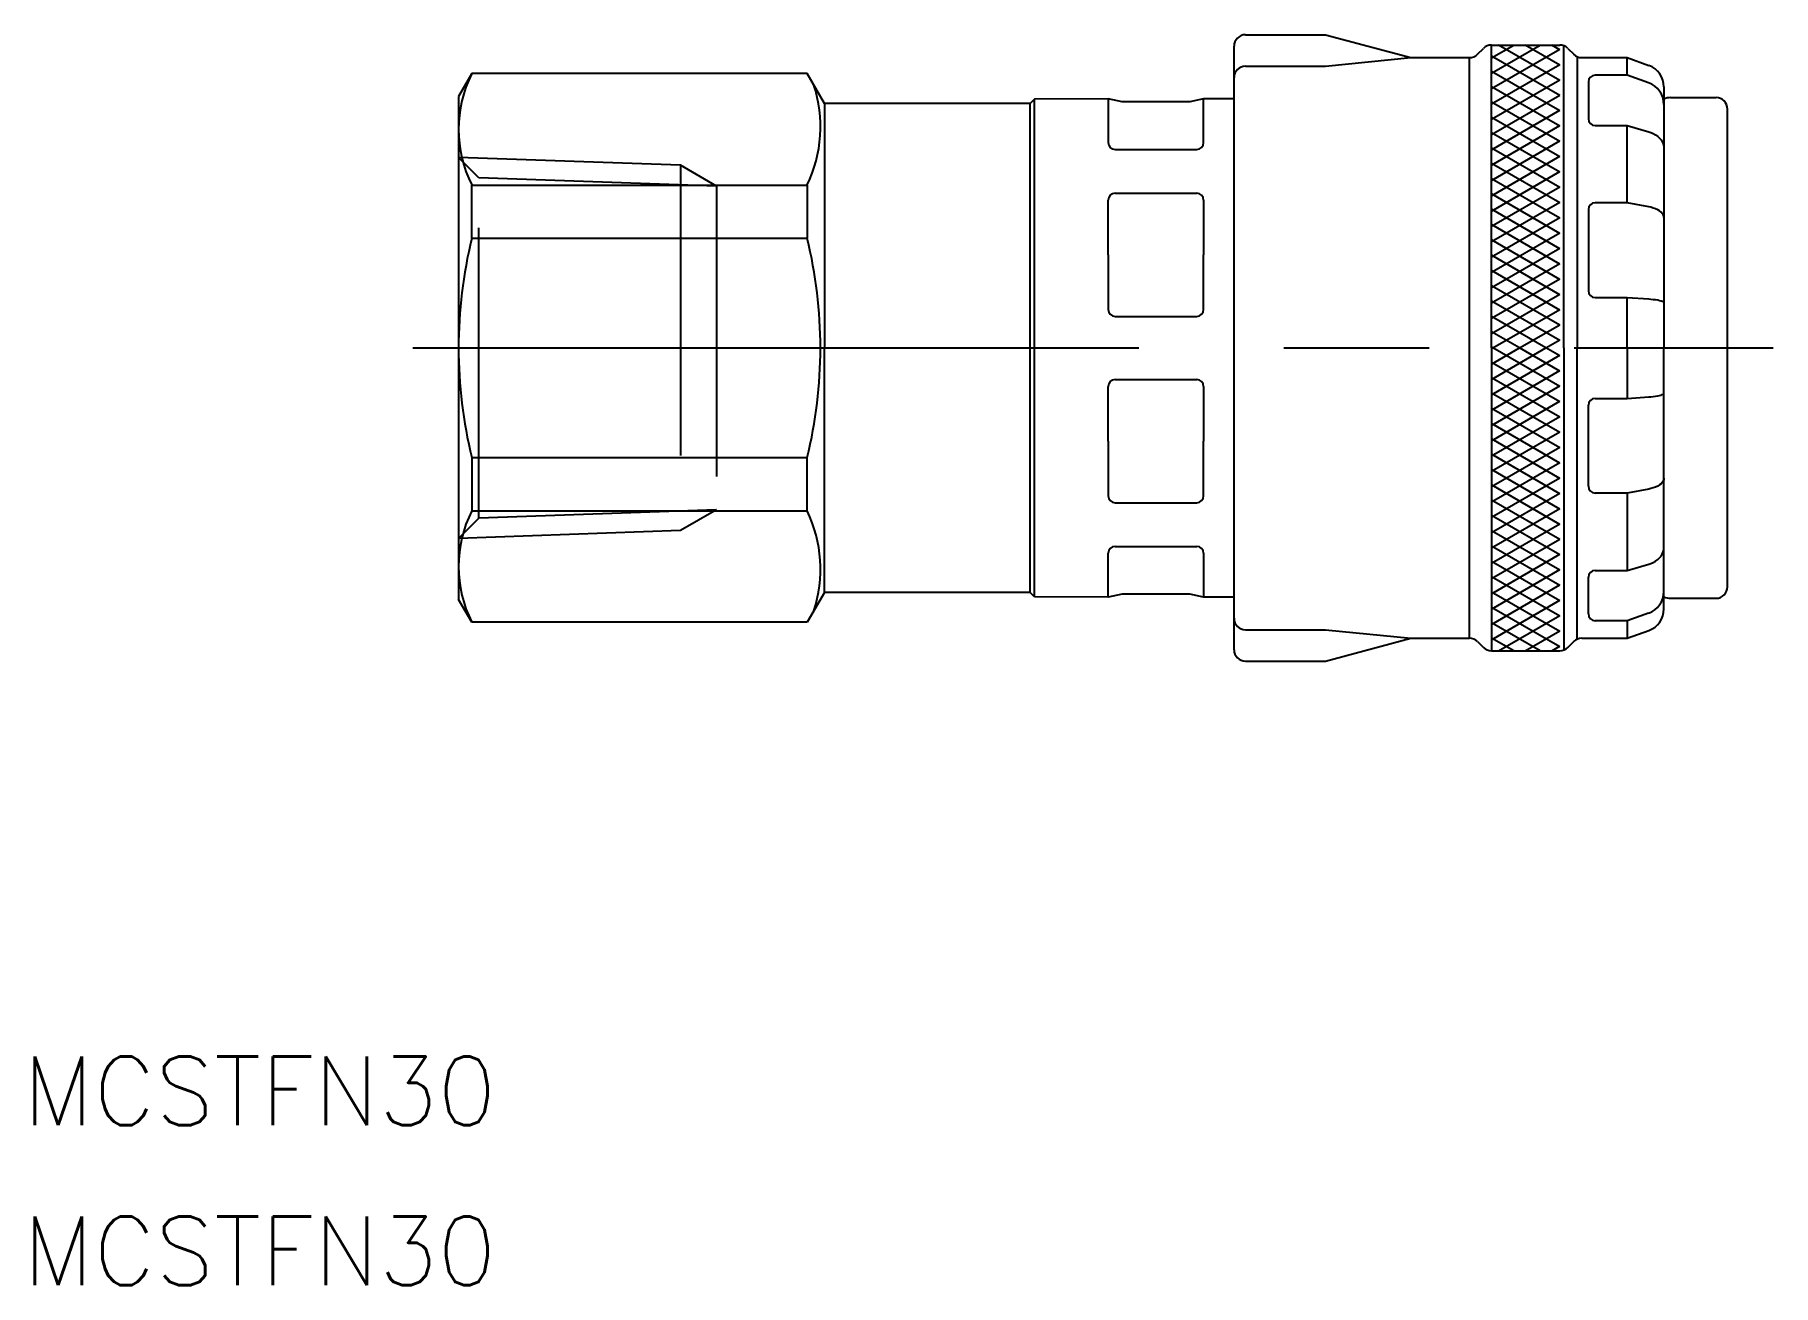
# Model space of a CAD drawing. Extents: x -18.5 to 57.5, y -41 to 13.7.
import ezdxf

# ---------------------------------------------------------------- set-up
doc = ezdxf.new("R2010")
doc.units = 0
doc.linetypes.add('CENTER', pattern=[50.8, 31.75, -6.35, 6.35, -6.35])
doc.linetypes.add('DASHED', pattern=[19.05, 12.7, -6.35])
doc.layers.get('0').update_dxf_attribs({"linetype": 'CONTINUOUS'})
doc.layers.add('CENTER', color=1, linetype='CENTER')
doc.styles.get("Standard").update_dxf_attribs({"font": 'txt.shx', "height": 3, "bigfont": 'bigfont.shx'})

msp = doc.modelspace()

# ---------------------------------------------------------------- linework, layer by layer
at = {"color": 7, "linetype": 'CONTINUOUS'}
for p, q in [((34.418, 13.7), (37.918, 13.7)), ((37.918, 13.7), (41.65, 12.7)), ((33.918, -13.2), (33.918, 13.2)), ((44.565, 12.846), (44.822, 13.104)), ((45.175, 0), (45.175, 13.25)), ((45.175, 13.25), (48.161, 13.25)), ((45.175, 12.688), (46.15, 13.25)), ((45.175, 12.018), (47.31, 13.25)), ((45.175, 11.348), (48.164, 13.073)), ((48.164, 11.706), (45.49, 13.25)), ((48.164, 12.376), (46.65, 13.25)), ((48.164, 13.046), (47.81, 13.25)), ((48.348, 0), (48.348, 13.214)), ((48.515, 13.104), (48.772, 12.846)), ((34.418, 12.325), (37.918, 12.325)), ((37.918, 12.325), (41.65, 12.7)), ((41.65, 12.7), (44.211, 12.7)), ((44.211, -12.7), (44.211, 12.7)), ((48.164, 11.037), (45.175, 12.762)), ((45.175, 10.678), (48.164, 12.404)), ((48.918, 12.7), (48.918, 0)), ((49.125, 12.7), (51.118, 12.7)), ((51.118, 11.934), (51.118, 12.7)), ((51.118, 12.7), (52.06, 12.357)), ((0.577, 12), (0, 11)), ((15.249, 12), (0.577, 12)), ((16, 10.7), (15.249, 12)), ((33.918, 11.825), (33.918, 11.825)), ((48.164, 10.367), (45.175, 12.092)), ((45.175, 10.009), (48.164, 11.734)), ((48.164, 9.697), (45.175, 11.423)), ((49.418, 11.634), (49.418, 10.029)), ((51.118, 11.934), (49.718, 11.934)), ((52.042, 11.602), (51.118, 11.934)), ((52.718, 11.417), (52.718, 0)), ((0, 11), (0, -11)), ((16, 10.7), (16, 0)), ((25, 10.7), (16, 10.7)), ((25.189, 10.889), (25, 10.7)), ((25, -10.7), (25, 10.7)), ((28.412, 10.9), (25.189, 10.889)), ((25.189, -10.889), (25.189, 10.889)), ((28.412, 10.9), (28.412, 8.982)), ((29.018, 10.773), (28.412, 10.9)), ((31.979, 10.773), (29.018, 10.773)), ((32.585, 10.9), (31.979, 10.773)), ((32.585, 8.982), (32.585, 10.9)), ((33.918, 10.9), (32.585, 10.9)), ((45.175, 9.339), (48.164, 11.064)), ((48.164, 9.027), (45.175, 10.753)), ((53, 10.95), (55, 10.95)), ((45.175, 8.669), (48.164, 10.395)), ((48.164, 8.358), (45.175, 10.083)), ((55.5, -10.45), (55.5, 10.45)), ((45.175, 7.999), (48.164, 9.725)), ((48.164, 7.688), (45.175, 9.413)), ((49.718, 9.729), (51.118, 9.729)), ((51.118, 6.35), (51.118, 9.729)), ((51.118, 9.729), (52.06, 9.453)), ((52.06, 9.453), (52.144, 9.426)), ((52.144, 9.426), (52.254, 9.38)), ((52.254, 9.38), (52.356, 9.323)), ((52.356, 9.323), (52.447, 9.257)), ((52.447, 9.257), (52.527, 9.183)), ((52.527, 9.183), (52.595, 9.102)), ((28.712, 8.682), (32.285, 8.682)), ((45.175, 7.33), (48.164, 9.055)), ((48.164, 7.018), (45.175, 8.744)), ((45.175, 6.66), (48.164, 8.385)), ((52.595, 9.102), (52.648, 9.015)), ((52.648, 9.015), (52.687, 8.923)), ((52.687, 8.923), (52.71, 8.829)), ((52.71, 8.829), (52.718, 8.733)), ((48.164, 6.349), (45.175, 8.074)), ((45.175, 5.99), (48.164, 7.716)), ((0.577, 4.796), (0.577, 7.128)), ((0.577, 7.128), (15.249, 7.128)), ((15.249, 7.128), (15.249, 4.796)), ((48.164, 5.679), (45.175, 7.404)), ((45.175, 5.321), (48.164, 7.046)), ((28.412, 4.075), (28.412, 6.468)), ((28.712, 6.768), (32.285, 6.768)), ((32.585, 6.468), (32.585, 4.075)), ((48.164, 5.009), (45.175, 6.735)), ((45.175, 4.651), (48.164, 6.376)), ((51.118, 6.35), (49.718, 6.35)), ((52.06, 6.17), (51.118, 6.35)), ((52.144, 6.152), (52.06, 6.17)), ((52.254, 6.122), (52.144, 6.152)), ((52.356, 6.085), (52.254, 6.122)), ((52.447, 6.042), (52.356, 6.085)), ((48.164, 4.339), (45.175, 6.065)), ((45.175, 3.981), (48.164, 5.706)), ((48.164, 3.67), (45.175, 5.395)), ((49.418, 6.05), (49.418, 2.505)), ((52.527, 5.994), (52.447, 6.042)), ((52.595, 5.941), (52.527, 5.994)), ((52.648, 5.884), (52.595, 5.941)), ((52.687, 5.824), (52.648, 5.884)), ((52.71, 5.763), (52.687, 5.824)), ((52.718, 5.7), (52.71, 5.763)), ((0.577, 4.796), (15.249, 4.796)), ((45.175, 3.311), (48.164, 5.037)), ((48.164, 3), (45.175, 4.725)), ((28.412, 4.075), (28.412, 1.683)), ((32.585, 1.683), (32.585, 4.075)), ((45.175, 2.642), (48.164, 4.367)), ((48.164, 2.33), (45.175, 4.056)), ((45.175, 1.972), (48.164, 3.697)), ((48.164, 1.66), (45.175, 3.386)), ((45.175, 1.302), (48.164, 3.028)), ((48.164, 0.991), (45.175, 2.716)), ((45.175, 0.632), (48.164, 2.358)), ((48.164, 0.321), (45.175, 2.046)), ((45.24, 0), (48.164, 1.688)), ((49.718, 2.205), (51.118, 2.205)), ((51.118, 0), (51.118, 2.205)), ((51.118, 2.205), (52.06, 2.143)), ((52.06, 2.143), (52.144, 2.137)), ((52.144, 2.137), (52.254, 2.126)), ((52.254, 2.126), (52.356, 2.113)), ((52.356, 2.113), (52.447, 2.098)), ((52.447, 2.098), (52.527, 2.082)), ((52.527, 2.082), (52.595, 2.063)), ((52.595, 2.063), (52.648, 2.043)), ((52.648, 2.043), (52.687, 2.023)), ((52.687, 2.023), (52.71, 2.001)), ((52.71, 2.001), (52.718, 1.98)), ((28.712, 1.383), (32.285, 1.383)), ((47.56, 0), (45.175, 1.377)), ((46.4, 0), (48.164, 1.018)), ((46.4, 0), (45.175, 0.707)), ((45.24, 0), (45.175, 0.037)), ((45.175, -0.037), (45.24, 0)), ((45.175, -0.707), (46.4, 0)), ((45.175, -1.377), (47.56, 0)), ((47.56, 0), (48.164, 0.349)), ((48.164, -0.349), (47.56, 0)), ((16, -10.7), (16, 0)), ((45.175, 0), (45.175, -13.25)), ((45.175, -2.046), (48.164, -0.321)), ((48.164, -2.358), (45.175, -0.632)), ((48.164, -1.688), (45.24, 0)), ((48.164, -1.018), (46.4, 0)), ((48.348, 0), (48.348, -13.214)), ((48.918, -12.745), (48.918, 0)), ((51.118, 0), (51.118, -2.205)), ((52.718, -11.417), (52.718, 0)), ((28.712, -1.383), (32.285, -1.383)), ((45.175, -2.716), (48.164, -0.991)), ((48.164, -3.028), (45.175, -1.302)), ((28.412, -4.075), (28.412, -1.683)), ((32.585, -1.683), (32.585, -4.075)), ((45.175, -3.386), (48.164, -1.66)), ((48.164, -3.697), (45.175, -1.972)), ((49.718, -2.205), (51.118, -2.205)), ((51.118, -2.205), (52.06, -2.143)), ((52.06, -2.143), (52.144, -2.137)), ((52.144, -2.137), (52.254, -2.126)), ((52.254, -2.126), (52.356, -2.113)), ((52.356, -2.113), (52.447, -2.098)), ((52.447, -2.098), (52.527, -2.082)), ((52.527, -2.082), (52.595, -2.063)), ((52.595, -2.063), (52.648, -2.043)), ((52.648, -2.043), (52.687, -2.023)), ((52.687, -2.023), (52.71, -2.001)), ((52.71, -2.001), (52.718, -1.98)), ((45.175, -4.056), (48.164, -2.33)), ((48.164, -4.367), (45.175, -2.642)), ((45.175, -4.725), (48.164, -3)), ((49.418, -6.05), (49.418, -2.505)), ((48.164, -5.037), (45.175, -3.311)), ((45.175, -5.395), (48.164, -3.67)), ((28.412, -4.075), (28.412, -6.468)), ((32.585, -6.468), (32.585, -4.075)), ((48.164, -5.706), (45.175, -3.981)), ((45.175, -6.065), (48.164, -4.339)), ((0.577, -4.796), (15.249, -4.796)), ((0.577, -4.796), (0.577, -7.128)), ((15.249, -7.128), (15.249, -4.796)), ((48.164, -6.376), (45.175, -4.651)), ((45.175, -6.735), (48.164, -5.009)), ((48.164, -7.046), (45.175, -5.321)), ((45.175, -7.404), (48.164, -5.679)), ((48.164, -7.716), (45.175, -5.99)), ((52.447, -6.042), (52.356, -6.085)), ((52.527, -5.994), (52.447, -6.042)), ((52.595, -5.941), (52.527, -5.994)), ((52.648, -5.884), (52.595, -5.941)), ((52.687, -5.824), (52.648, -5.884)), ((52.71, -5.763), (52.687, -5.824)), ((52.718, -5.7), (52.71, -5.763)), ((28.712, -6.768), (32.285, -6.768)), ((45.175, -8.074), (48.164, -6.349)), ((48.164, -8.385), (45.175, -6.66)), ((51.118, -6.35), (49.718, -6.35)), ((52.06, -6.17), (51.118, -6.35)), ((51.118, -6.35), (51.118, -9.729)), ((52.144, -6.152), (52.06, -6.17)), ((52.254, -6.122), (52.144, -6.152)), ((52.356, -6.085), (52.254, -6.122)), ((0.577, -7.128), (15.249, -7.128)), ((45.175, -8.744), (48.164, -7.018)), ((48.164, -9.055), (45.175, -7.33)), ((45.175, -9.413), (48.164, -7.688)), ((48.164, -9.725), (45.175, -7.999)), ((45.175, -10.083), (48.164, -8.358)), ((28.412, -10.9), (28.412, -8.982)), ((28.712, -8.682), (32.285, -8.682)), ((32.585, -8.982), (32.585, -10.9)), ((48.164, -10.395), (45.175, -8.669)), ((45.175, -10.753), (48.164, -9.027)), ((52.527, -9.183), (52.595, -9.102)), ((52.595, -9.102), (52.648, -9.015)), ((52.648, -9.015), (52.687, -8.923)), ((52.687, -8.923), (52.71, -8.829)), ((52.71, -8.829), (52.718, -8.733)), ((48.164, -11.064), (45.175, -9.339)), ((45.175, -11.423), (48.164, -9.697)), ((49.718, -9.729), (51.118, -9.729)), ((51.118, -9.729), (52.06, -9.453)), ((52.06, -9.453), (52.144, -9.426)), ((52.144, -9.426), (52.254, -9.38)), ((52.254, -9.38), (52.356, -9.323)), ((52.356, -9.323), (52.447, -9.257)), ((52.447, -9.257), (52.527, -9.183)), ((48.164, -11.734), (45.175, -10.009)), ((45.175, -12.092), (48.164, -10.367)), ((49.418, -11.634), (49.418, -10.029)), ((0.577, -12), (0, -11)), ((16, -10.7), (15.249, -12)), ((25, -10.7), (16, -10.7)), ((25.189, -10.889), (25, -10.7)), ((28.412, -10.9), (25.189, -10.889)), ((29.018, -10.773), (28.412, -10.9)), ((31.979, -10.773), (29.018, -10.773)), ((32.585, -10.9), (31.979, -10.773)), ((33.918, -10.9), (32.585, -10.9)), ((48.164, -12.404), (45.175, -10.678)), ((45.175, -12.762), (48.164, -11.037)), ((48.164, -13.073), (45.175, -11.348)), ((53, -10.95), (55, -10.95)), ((15.249, -12), (0.577, -12)), ((33.918, -11.825), (33.918, -11.825)), ((47.31, -13.25), (45.175, -12.018)), ((45.49, -13.25), (48.164, -11.706)), ((51.118, -11.934), (49.718, -11.934)), ((52.042, -11.602), (51.118, -11.934)), ((51.118, -11.934), (51.118, -12.7)), ((34.418, -12.325), (37.918, -12.325)), ((37.918, -12.325), (41.65, -12.7)), ((37.918, -13.7), (41.65, -12.7)), ((41.65, -12.7), (44.211, -12.7)), ((44.565, -12.846), (44.822, -13.104)), ((46.15, -13.25), (45.175, -12.688)), ((46.65, -13.25), (48.164, -12.376)), ((48.515, -13.104), (48.772, -12.846)), ((49.125, -12.7), (51.118, -12.7)), ((51.118, -12.7), (52.06, -12.357)), ((45.175, -13.25), (48.161, -13.25)), ((47.81, -13.25), (48.164, -13.046)), ((34.418, -13.7), (37.918, -13.7))]:
    msp.add_line(p, q, dxfattribs=at)
at = {"color": 3, "linetype": 'DASHED'}
for p, q in [((9.7, 7.992), (0, 8.331)), ((0.887, 7.444), (0, 8.331)), ((9.7, 7.992), (9.7, -7.992)), ((11.278, 7.081), (9.7, 7.992)), ((0.887, -7.444), (0.887, 7.444)), ((11.278, 7.081), (0.887, 7.444)), ((11.278, 7.081), (11.278, -7.081)), ((0.887, -7.444), (0, -8.331)), ((11.278, -7.081), (0.887, -7.444)), ((11.278, -7.081), (9.7, -7.992)), ((9.7, -7.992), (0, -8.331))]:
    msp.add_line(p, q, dxfattribs=at)
at = {"color": 7, "linetype": 'CONTINUOUS'}
for centre, radius, start, end in [((34.418, 13.2), 0.5, 90, 180), ((45.175, 12.75), 0.5, 90, 135), ((48.161, 12.75), 0.5, 45, 90), ((34.418, 11.825), 0.5, 90, 180), ((44.211, 13.2), 0.5, 270, 315), ((49.125, 13.2), 0.5, 225, 270), ((51.718, 11.417), 1, 0, 70), ((5.427, 9.564), 5.427, 153.33107, 206.66893), ((9.945, 9.674), 5.884, 334.36346, 18.08061), ((49.718, 11.634), 0.3, 90, 180), ((51.718, 10.655), 1, 0, 71.11828), ((53, 10.25), 0.7, 90, 113.72319), ((55, 10.45), 0.5, 0, 90), ((49.718, 10.029), 0.3, 180, 270), ((28.712, 8.982), 0.3, 180, 270), ((32.285, 8.982), 0.3, 270, 0), ((28.712, 6.468), 0.3, 90, 180), ((32.285, 6.468), 0.3, 0, 90), ((49.718, 6.05), 0.3, 90, 180), ((20.207, 0), 20.207, 166.27087, 180), ((-4.38, 0), 20.207, 0, 13.72913), ((49.718, 2.505), 0.3, 180, 270), ((28.712, 1.683), 0.3, 180, 270), ((32.285, 1.683), 0.3, 270, 0), ((20.207, 0), 20.207, 180, 193.72913), ((-4.38, 0), 20.207, 346.27087, 0), ((28.712, -1.683), 0.3, 90, 180), ((32.285, -1.683), 0.3, 0, 90), ((49.718, -2.505), 0.3, 90, 180), ((49.718, -6.05), 0.3, 180, 270), ((28.712, -6.468), 0.3, 180, 270), ((32.285, -6.468), 0.3, 270, 0), ((5.427, -9.564), 5.427, 153.33107, 206.66893), ((9.945, -9.674), 5.884, 341.91939, 25.63654), ((28.712, -8.982), 0.3, 90, 180), ((32.285, -8.982), 0.3, 0, 90), ((49.718, -10.029), 0.3, 90, 180), ((55, -10.45), 0.5, 270, 0), ((51.718, -10.655), 1, 288.88172, 0), ((53, -10.25), 0.7, 246.27681, 270), ((34.418, -11.825), 0.5, 180, 270), ((49.718, -11.634), 0.3, 180, 270), ((51.718, -11.417), 1, 290, 0), ((44.211, -13.2), 0.5, 45, 90), ((49.125, -13.2), 0.5, 90, 135), ((34.418, -13.2), 0.5, 180, 270), ((45.175, -12.75), 0.5, 225, 270), ((48.161, -12.75), 0.5, 270, 315)]:
    msp.add_arc(centre, radius, start, end, dxfattribs=at)
at = {"layer": 'CENTER', "color": 1, "linetype": 'CENTER'}
msp.add_line((-2, 0), (57.5, 0), dxfattribs=at)

# ---------------------------------------------------------------- texts
at = {"color": 7, "linetype": 'CONTINUOUS'}
for p in [(-19.05, -34), (-19.05, -41)]:
    msp.add_text('MCSTFN30', height=3, dxfattribs=at).set_placement(p)

doc.saveas('drawing.dxf')
